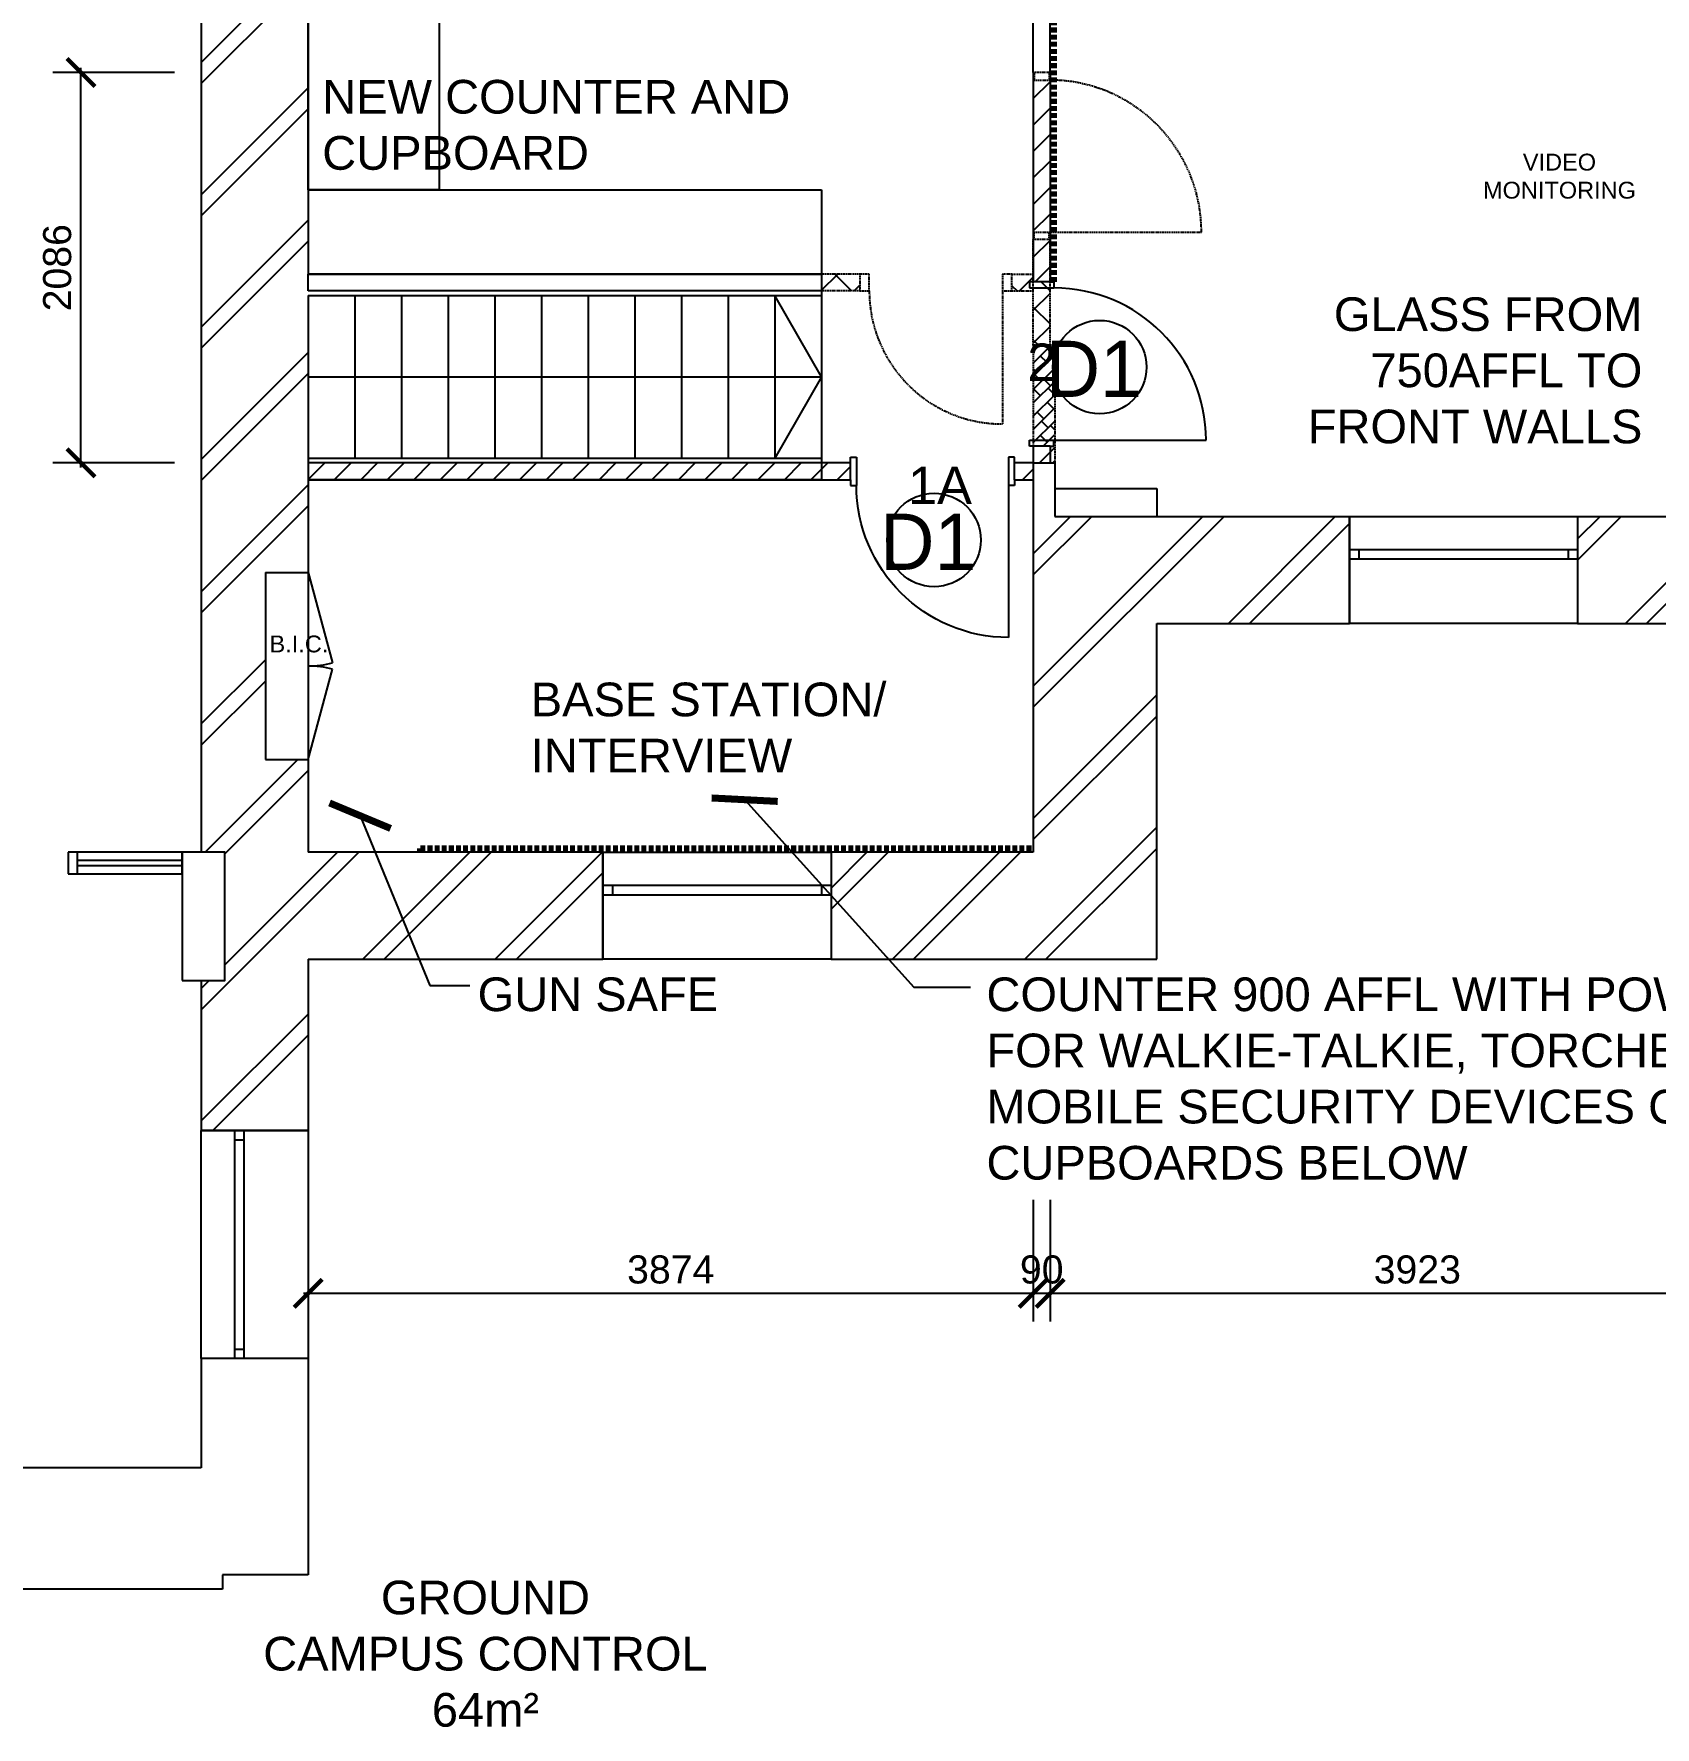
# Model space of a CAD drawing. Header units: millimetres. Extents: x -242071 to 82444, y -53139 to 112036.
# Drawn here: x 8088 to 16749, y -43105 to -34056 of the extents above; entities that cross this region are included whole.
import ezdxf

# ---------------------------------------------------------------- set-up
doc = ezdxf.new("R2010")
doc.units = ezdxf.units.MM
doc.header["$PDSIZE"] = 1
doc.linetypes.add('PDASHED2', pattern=[9.525, 6.35, -3.175])
doc.linetypes.add('PDASHEDX2', pattern=[38.1, 25.4, -12.7])
for name, color, linetype in [('Columns_conc_steel_timber', 5, 'Continuous'), ('Demolition', 1, 'Continuous'), ('Dimensions_General_Layout', 1, 'Continuous'), ('Electrical_dist_from_subboard', 1, 'Continuous'), ('Fixture_Room', 2, 'Continuous'), ('Hatch_Builders_work', 1, 'Continuous'), ('Hatch_Demolition', 1, 'Continuous'), ('Hatch_Partition_layout', 1, 'Continuous'), ('Internal_partitions', 2, 'Continuous'), ('Office Number', 2, 'Continuous'), ('Open_stairs_and_ramps', 2, 'Continuous'), ('Text_Builders_work', 1, 'Continuous'), ('Text_Furniture_and_fixtures', 1, 'Continuous'), ('Text_Partition_layout', 1, 'Continuous'), ('Text_Roof_plan', 1, 'Continuous'), ('Text_Room_names_brickwork', 1, 'Continuous'), ('Walls_brick_block_etc', 3, 'Continuous'), ('Windows_and_doors_to_brickwork', 1, 'Continuous'), ('Windows_and_doors_to_partitions', 1, 'Continuous')]:
    doc.layers.add(name, color=color, linetype=linetype)
doc.styles.add('Text_Style_1', font='Freehand')
doc.styles.add('Text_Style_3_d7b89161-017f-4e9d-a07b-0b1ab719bac5', font='freehand')
doc.styles.add('Text_Style_5', font='arial.ttf')
doc.dimstyles.new('$DIM_Caddie', dxfattribs={"dimscale": 100, "dimtxt": 2.5, "dimasz": 3, "dimexe": 3, "dimexo": 0, "dimgap": 1, "dimtad": 1, "dimdec": 0, "dimzin": 0, "dimdsep": 46, "dimtxsty": 'Text_Style_3_d7b89161-017f-4e9d-a07b-0b1ab719bac5', "dimblk": 'ARCHTICK', "dimblk1": 'ARCHTICK', "dimblk2": 'ARCHTICK', "dimcen": 0.4, "dimclrd": 1, "dimclre": 1, "dimclrt": 2, "dimadec": 0, "dimazin": 0, "dimtfac": 0.5, "dimtdec": 0, "dimtix": 1, "dimtmove": 0, "dimatfit": 2, "dimldrblk": 'ARCHTICK', "dimfxl": 7, "dimfxlon": 1, "dimtfillclr": 1, "dimtolj": 1, "dimtzin": 0, "dimlwd": -3, "dimlwe": -3, "dimarcsym": 1})
pattern_1 = [(45, (-0.009, -8654.9), (-353.5534, 353.5534), []), (45, (-56.6, -8598.35), (-353.5534, 353.5534), [])]
pattern_2 = [(45, (-0.009, -8654.92), (-70.71068, 70.71068), [])]

# ---------------------------------------------------------------- blocks, each defined once
blk = doc.blocks.new('_ArchTick')
at = {"color": 0, "linetype": 'ByBlock', "const_width": 0.15}
blk.add_lwpolyline([(-0.5, -0.5), (0.5, 0.5)], dxfattribs=at)
blk = doc.blocks.new('*D66')
at = {"layer": 'Defpoints', "color": 0}
for p in [(9552.8, -36438.9), (13426.8, -36438.9), (13426.8, -40786.6)]:
    blk.add_point(p, dxfattribs=at)
at = {"layer": 'Dimensions_General_Layout', "color": 1, "linetype": 'Continuous', "lineweight": -3}
for p, q in [((9552.8, -40286.6), (9552.8, -40936.6)), ((13426.8, -40286.6), (13426.8, -40936.6)), ((9527.8, -40786.6), (13451.8, -40786.6))]:
    blk.add_line(p, q, dxfattribs=at)
at = {"layer": 'Dimensions_General_Layout', "color": 1, "lineweight": -3, "xscale": 150, "yscale": 150, "zscale": 150, "rotation": 180}
blk.add_blockref('_ArchTick', (9552.8, -40786.6), dxfattribs=at)
at = {"layer": 'Dimensions_General_Layout', "color": 1, "lineweight": -3, "xscale": 150, "yscale": 150, "zscale": 150}
blk.add_blockref('_ArchTick', (13426.8, -40786.6), dxfattribs=at)
at = {"layer": 'Dimensions_General_Layout', "color": 1, "linetype": 'Continuous', "lineweight": -3, "insert": (11489.8, -40660.1), "char_height": 150, "attachment_point": 5, "style": 'Text_Style_5'}
blk.add_mtext('\\A1;3874', dxfattribs=at)
blk = doc.blocks.new('_Open90')
at = {"color": 0, "linetype": 'ByBlock', "lineweight": -2}
for p, q in [((0, 0), (-1, 0)), ((-0.5, 0.5), (0, 0)), ((0, 0), (-0.5, -0.5))]:
    blk.add_line(p, q, dxfattribs=at)
blk = doc.blocks.new('*D67')
at = {"layer": 'Defpoints', "color": 0}
for p in [(13516.8, -36348.9), (13426.8, -36438.9), (13516.8, -40786.6)]:
    blk.add_point(p, dxfattribs=at)
at = {"layer": 'Dimensions_General_Layout', "color": 1, "linetype": 'Continuous', "lineweight": -3}
for p, q in [((13426.8, -40286.6), (13426.8, -40936.6)), ((13516.8, -40286.6), (13516.8, -40936.6)), ((13401.8, -40786.6), (13541.8, -40786.6))]:
    blk.add_line(p, q, dxfattribs=at)
at = {"layer": 'Dimensions_General_Layout', "color": 1, "lineweight": -3, "xscale": 150, "yscale": 150, "zscale": 150}
blk.add_blockref('_ArchTick', (13426.8, -40786.6), dxfattribs=at)
at = {"layer": 'Dimensions_General_Layout', "color": 1, "lineweight": -3, "xscale": 150, "yscale": 150, "zscale": 150, "rotation": 180}
blk.add_blockref('_ArchTick', (13516.8, -40786.6), dxfattribs=at)
at = {"layer": 'Dimensions_General_Layout', "color": 1, "linetype": 'Continuous', "lineweight": -3, "insert": (13471.8, -40660.1), "char_height": 150, "attachment_point": 5, "style": 'Text_Style_5'}
blk.add_mtext('\\A1;90', dxfattribs=at)
blk = doc.blocks.new('*D68')
at = {"layer": 'Defpoints', "color": 0}
for p in [(13516.8, -36348.9), (17439.8, -36635), (17439.8, -40786.6)]:
    blk.add_point(p, dxfattribs=at)
at = {"layer": 'Dimensions_General_Layout', "color": 1, "linetype": 'Continuous', "lineweight": -3}
for p, q in [((13516.8, -40286.6), (13516.8, -40936.6)), ((17439.8, -40286.6), (17439.8, -40936.6)), ((13491.8, -40786.6), (17464.8, -40786.6))]:
    blk.add_line(p, q, dxfattribs=at)
at = {"layer": 'Dimensions_General_Layout', "color": 1, "lineweight": -3, "xscale": 150, "yscale": 150, "zscale": 150, "rotation": 180}
blk.add_blockref('_ArchTick', (13516.8, -40786.6), dxfattribs=at)
at = {"layer": 'Dimensions_General_Layout', "color": 1, "lineweight": -3, "xscale": 150, "yscale": 150, "zscale": 150}
blk.add_blockref('_ArchTick', (17439.8, -40786.6), dxfattribs=at)
at = {"layer": 'Dimensions_General_Layout', "color": 1, "linetype": 'Continuous', "lineweight": -3, "insert": (15478.3, -40660.1), "char_height": 150, "attachment_point": 5, "style": 'Text_Style_5'}
blk.add_mtext('\\A1;3923', dxfattribs=at)
blk = doc.blocks.new('*D71')
at = {"layer": 'Defpoints', "color": 0}
for p in [(8339.3, -34262.9), (13426.8, -34262.9), (13426.8, -36348.9)]:
    blk.add_point(p, dxfattribs=at)
at = {"layer": 'Dimensions_General_Layout', "color": 1, "linetype": 'Continuous', "lineweight": -3}
for p, q in [((8839.3, -34262.9), (8189.3, -34262.9)), ((8339.3, -36373.9), (8339.3, -34237.9)), ((8839.3, -36348.9), (8189.3, -36348.9))]:
    blk.add_line(p, q, dxfattribs=at)
at = {"layer": 'Dimensions_General_Layout', "color": 1, "lineweight": -3, "xscale": 150, "yscale": 150, "zscale": 150}
for p, rotation in [((8339.3, -34262.9), 90), ((8339.3, -36348.9), 270)]:
    blk.add_blockref('_ArchTick', p, dxfattribs=dict(at, rotation=rotation))
at = {"layer": 'Dimensions_General_Layout', "color": 1, "linetype": 'Continuous', "lineweight": -3, "insert": (8212.8, -35305.9), "char_height": 150, "attachment_point": 5, "rotation": 90, "style": 'Text_Style_5'}
blk.add_mtext('\\A1;2086', dxfattribs=at)

msp = doc.modelspace()

# ---------------------------------------------------------------- hatches: boundary and pattern name
at = {"layer": 'Hatch_Builders_work', "linetype": 'Continuous', "lineweight": -3}
h = msp.add_hatch(dxfattribs=at)
h.set_pattern_fill('BRICKPLAN', color=1, scale=500, angle=45, style=0)
h.set_pattern_definition([(45, (-0.009, -8654.9), (-353.5534, 353.5534), []), (45, (-56.6, -8598.35), (-353.5534, 353.5534), [])])
h.paths.add_polyline_path([(8981.3, -39915.8), (8981.3, -39115.7), (9108.3, -39115.7), (9108.3, -38429.9), (8981.3, -38429.9), (8981.3, -31567.7), (9552.8, -31567.7), (9552.8, -36934.4), (9324.2, -36934.4), (9324.2, -37934.4), (9552.8, -37934.4), (9552.8, -38429.9), (11127.6, -38429.9), (11127.6, -39001.4), (9552.8, -39001.4), (9552.8, -39915.8)])
h = msp.add_hatch(dxfattribs=at)
h.set_pattern_fill('BRICKPLAN', color=1, scale=500, angle=45, style=0)
h.set_pattern_definition(pattern_1)
h.paths.add_polyline_path([(12346.8, -39001.4), (12346.8, -38429.9), (13426.8, -38429.9), (13426.8, -36348.9), (13541.1, -36348.9), (13541.1, -36635), (15115.4, -36635), (15115.4, -37206.5), (14086.7, -37206.5), (14086.7, -39001.4)])
h = msp.add_hatch(dxfattribs=at)
h.set_pattern_fill('BRICKPLAN', color=1, scale=500, angle=45, style=0)
h.set_pattern_definition(pattern_1)
h.paths.add_polyline_path([(16334.6, -37206.5), (18277.7, -37206.5), (18277.7, -36635), (16334.6, -36635)])
at = {"layer": 'Hatch_Demolition', "linetype": 'Continuous', "lineweight": -3}
h = msp.add_hatch(dxfattribs=at)
h.set_pattern_fill('BLOCK-SECTION', color=8, scale=2.5)
h.set_pattern_definition([(45, (-0.009, -8654.92), (-88.38835, 88.38835), []), (135, (-0.009, -8654.92), (-88.38835, -88.38835), [])])
h.paths.add_polyline_path([(12499.7, -35429.6), (12499.7, -35339.6), (12296, -35339.6), (12296, -35429.6)])
h.paths.add_polyline_path([(13426.8, -35429.6), (13426.8, -35339.6), (13312.5, -35339.6), (13312.5, -35429.6)])
h.paths.add_polyline_path([(13516.8, -35720.6), (13516.8, -35381.9), (13426.8, -35381.9), (13426.8, -35720.6)])
h = msp.add_hatch(dxfattribs=at)
h.set_pattern_fill('BRICK-ENGBND', color=8, scale=50, angle=45)
h.set_pattern_definition([(45, (-0.009, -8654.92), (-35.35534, 35.35534), []), (135, (-0.009, -8654.92), (-176.7767, -35.35534), [50, -50]), (135, (-22.99, -8607.19), (-123.74369, 17.67767), [50, -50])])
h.paths.add_polyline_path([(13516.8, -36258.9), (13516.8, -36348.9), (13541.1, -36348.9), (13541.1, -35720.6), (13426.8, -35720.6), (13426.8, -36258.9)])
at = {"layer": 'Hatch_Partition_layout', "linetype": 'Continuous', "lineweight": -3}
h = msp.add_hatch(dxfattribs=at)
h.set_pattern_fill('_USER', color=1, scale=100, angle=45, style=0, pattern_type=0)
h.set_pattern_definition(pattern_2)
h.paths.add_polyline_path([(13426.8, -35381.9), (13426.8, -34262.9), (13516.8, -34262.9), (13516.8, -35381.9)])
h = msp.add_hatch(dxfattribs=at)
h.set_pattern_fill('_USER', color=1, scale=100, angle=45, pattern_type=0)
h.set_pattern_definition(pattern_2)
h.paths.add_polyline_path([(13516.8, -36348.9), (13516.8, -36258.9), (13426.8, -36258.9), (13426.8, -36348.9)])
h = msp.add_hatch(dxfattribs=at)
h.set_pattern_fill('_USER', color=1, scale=100, angle=45, style=0, pattern_type=0)
h.set_pattern_definition(pattern_2)
h.paths.add_polyline_path([(9552.8, -36438.9), (12449.8, -36438.9), (12449.8, -36348.9), (9552.8, -36348.9)])
h = msp.add_hatch(dxfattribs=at)
h.set_pattern_fill('_USER', color=1, scale=100, angle=45, pattern_type=0)
h.set_pattern_definition(pattern_2)
h.paths.add_polyline_path([(13426.8, -36438.9), (13426.8, -36348.9), (13326.8, -36348.9), (13326.8, -36438.9)])

# ---------------------------------------------------------------- linework, layer by layer
at = {"layer": 'Columns_conc_steel_timber', "color": 4, "linetype": 'Continuous'}
msp.add_lwpolyline([(8879.7, -39115.7), (9108.3, -39115.7), (9108.3, -38429.9), (8879.7, -38429.9), (8879.7, -39115.7)], dxfattribs=at)
at = {"layer": 'Demolition', "color": 8, "linetype": 'PDASHED2'}
for p, q in [((13516.8, -34262.9), (13426.8, -34262.9)), ((13431.8, -34262.9), (13431.8, -34302.9)), ((13511.8, -34262.9), (13511.8, -34302.9)), ((13431.8, -34302.9), (13511.8, -34302.9)), ((13516.8, -35155.9), (13426.8, -35155.9)), ((13426.8, -35720.6), (13426.8, -35155.9)), ((13431.8, -35155.9), (13431.8, -35115.9)), ((13431.8, -35115.9), (13511.8, -35115.9)), ((13511.8, -35155.9), (13511.8, -35115.9)), ((13511.8, -35115.9), (14324.8, -35115.9)), ((13516.8, -35720.6), (13516.8, -35155.9)), ((12499.7, -35339.6), (12296, -35339.6)), ((13312.5, -35339.6), (13426.8, -35339.6)), ((12499.7, -35429.6), (12296, -35429.6)), ((13261.7, -35429.6), (13261.7, -36140.8)), ((13312.5, -35429.6), (13426.8, -35429.6)), ((13541.1, -35720.6), (13426.8, -35720.6)), ((13426.8, -35720.6), (13426.8, -36348.9)), ((13541.1, -35720.6), (13541.1, -36348.9))]:
    msp.add_line(p, q, dxfattribs=at)
for points in [[(12550.5, -35429.6), (12550.5, -35339.6), (12499.7, -35339.6), (12499.7, -35429.6), (12550.5, -35429.6)], [(13312.5, -35429.6), (13312.5, -35339.6), (13261.7, -35339.6), (13261.7, -35429.6), (13312.5, -35429.6)]]:
    msp.add_lwpolyline(points, dxfattribs=at)
for centre, radius, start, end in [((13511.8, -35115.9), 813, 0, 90), ((13261.7, -35429.6), 711.2, 180, 270)]:
    msp.add_arc(centre, radius, start, end, dxfattribs=at)
at = {"layer": 'Electrical_dist_from_subboard', "color": 92, "linetype": 'PDASHEDX2', "lineweight": 100}
for p, q in [((13536.8, -35381.9), (13536.8, -31148.6)), ((10152.8, -38429.9), (10152.8, -38409.9)), ((10152.8, -38409.9), (13426.8, -38409.9))]:
    msp.add_line(p, q, dxfattribs=at)
at = {"layer": 'Fixture_Room', "color": 2, "linetype": 'Continuous'}
for p, q in [((9552.8, -34889.6), (9552.8, -33298.6)), ((10252.8, -33718.6), (10252.8, -34889.6)), ((10252.8, -34889.6), (9552.8, -34889.6)), ((9552.8, -34889.6), (12296, -34889.6)), ((12296, -34889.6), (12296, -35339.6))]:
    msp.add_line(p, q, dxfattribs=at)
at = {"layer": 'Fixture_Room', "color": 1, "linetype": 'Continuous'}
for p, q in [((9552.8, -36934.4), (9552.8, -37934.4)), ((9552.8, -36934.4), (9682.2, -37417.4)), ((9552.8, -37934.4), (9682.2, -37451.4))]:
    msp.add_line(p, q, dxfattribs=at)
for centre, start, end in [((9552.8, -36934.4), 270, 285), ((9552.8, -37934.4), 75, 90)]:
    msp.add_arc(centre, 500, start, end, dxfattribs=at)
at = {"layer": 'Internal_partitions', "color": 2, "linetype": 'Continuous'}
for p, q in [((13426.8, -34262.9), (13426.8, -31148.6)), ((13516.8, -34262.9), (13516.8, -31148.6)), ((9552.8, -35429.6), (9552.8, -35339.6)), ((12296, -35339.6), (9552.8, -35339.6)), ((12296, -35429.6), (9552.8, -35429.6))]:
    msp.add_line(p, q, dxfattribs=at)
at = {"layer": 'Internal_partitions', "color": 12, "linetype": 'Continuous'}
for p, q in [((13426.8, -34262.9), (13426.8, -35381.9)), ((13516.8, -34262.9), (13516.8, -35381.9)), ((13516.8, -35381.9), (13426.8, -35381.9)), ((13426.8, -36258.9), (13426.8, -36348.9)), ((13516.8, -36258.9), (13426.8, -36258.9)), ((13516.8, -36258.9), (13516.8, -36348.9)), ((12449.8, -36348.9), (9552.8, -36348.9)), ((12449.8, -36438.9), (12449.8, -36348.9)), ((13426.8, -36348.9), (13326.8, -36348.9)), ((13326.8, -36438.9), (13326.8, -36348.9)), ((13426.8, -36348.9), (13541.1, -36348.9)), ((9552.8, -36438.9), (12449.8, -36438.9)), ((13326.8, -36438.9), (13426.8, -36438.9))]:
    msp.add_line(p, q, dxfattribs=at)
at = {"layer": 'Open_stairs_and_ramps', "color": 1, "linetype": 'Continuous'}
for p, q in [((9802.2, -35453.9), (9802.2, -36323.9)), ((10051.6, -35453.9), (10051.6, -36323.9)), ((10301, -35453.9), (10301, -36323.9)), ((10550.4, -35453.9), (10550.4, -36323.9)), ((10799.7, -35453.9), (10799.7, -36323.9)), ((11049.1, -35453.9), (11049.1, -36323.9)), ((11298.5, -35453.9), (11298.5, -36323.9)), ((11547.9, -35453.9), (11547.9, -36323.9)), ((11797.3, -35453.9), (11797.3, -36323.9)), ((12046.7, -35453.9), (12046.7, -36323.9)), ((12296, -35888.9), (12046.7, -35453.9)), ((12296, -35453.9), (12296, -36323.9)), ((9552.8, -35888.9), (12296, -35888.9)), ((12296, -35888.9), (12046.7, -36323.9))]:
    msp.add_line(p, q, dxfattribs=at)
at = {"layer": 'Text_Builders_work', "color": 2, "linetype": 'Continuous', "lineweight": -3}
for centre in [(13781.5, -35836.9), (12896.5, -36761)]:
    msp.add_circle(centre, 249.8, dxfattribs=at)
at = {"layer": 'Walls_brick_block_etc', "color": 3, "linetype": 'Continuous'}
for p, q in [((8981.3, -31567.7), (8981.3, -38429.9)), ((9552.8, -31567.7), (9552.8, -35339.6)), ((9552.8, -35339.6), (12296, -35339.6)), ((12296, -35339.6), (12296, -35453.9)), ((9552.8, -35453.9), (9552.8, -36934.4)), ((9552.8, -35453.9), (12296, -35453.9)), ((9552.8, -36323.9), (12296, -36323.9)), ((12296, -36323.9), (12296, -36438.9)), ((13426.8, -36348.9), (13426.8, -36485)), ((13541.1, -36348.9), (13541.1, -36635)), ((12296, -36438.9), (9552.8, -36438.9)), ((13426.8, -36485), (13426.8, -38429.9)), ((13541.1, -36485), (14086.7, -36485)), ((14086.7, -36485), (14086.7, -36635)), ((13541.1, -36635), (15115.4, -36635)), ((15115.4, -36635), (15115.4, -37206.5)), ((16334.6, -36635), (18277.7, -36635)), ((16334.6, -36635), (16334.6, -37206.5)), ((9324.2, -36934.4), (9324.2, -37934.4)), ((9324.2, -36934.4), (9552.8, -36934.4)), ((14086.7, -39001.4), (14086.7, -37206.5)), ((14086.7, -37206.5), (15115.4, -37206.5)), ((16334.6, -37206.5), (18277.7, -37206.5)), ((9324.2, -37934.4), (9552.8, -37934.4)), ((9552.8, -37934.4), (9552.8, -38429.9)), ((8879.7, -38429.9), (8270.1, -38429.9)), ((8270.1, -38429.9), (8270.1, -38544.2)), ((8320.9, -38544.2), (8320.9, -38429.9)), ((8879.7, -38544.2), (8879.7, -38429.9)), ((11127.6, -38429.9), (9552.8, -38429.9)), ((11127.6, -38429.9), (11127.6, -39001.4)), ((13426.8, -38429.9), (12346.8, -38429.9)), ((12346.8, -38429.9), (12346.8, -39001.4)), ((8270.1, -38544.2), (8879.7, -38544.2)), ((8879.7, -38474.4), (8320.9, -38474.4)), ((8320.9, -38499.8), (8879.7, -38499.8)), ((9552.8, -39001.4), (9552.8, -39915.8)), ((9552.8, -39001.4), (11127.6, -39001.4)), ((12346.8, -39001.4), (14086.7, -39001.4)), ((8981.3, -39115.7), (8981.3, -39915.8)), ((9552.8, -39915.8), (8981.3, -39915.8)), ((8981.3, -41135), (8981.3, -41719.2)), ((9552.8, -41135), (8981.3, -41135)), ((9552.8, -41135), (9552.8, -42290.7)), ((8981.3, -41719.2), (4329.9, -41719.2)), ((9095.6, -42290.7), (9095.6, -42366.9)), ((9552.8, -42290.7), (9095.6, -42290.7)), ((9095.6, -42366.9), (7876.4, -42366.9))]:
    msp.add_line(p, q, dxfattribs=at)
msp.add_lwpolyline([(8981.3, -39115.7), (9108.3, -39115.7), (9108.3, -38429.9), (8981.3, -38429.9)], dxfattribs=at)
at = {"layer": 'Windows_and_doors_to_brickwork', "color": 1, "linetype": 'Continuous'}
for p, q in [((16334.6, -36812.8), (15115.4, -36812.8)), ((15166.2, -36812.8), (15166.2, -36863.6)), ((16283.8, -36812.8), (16283.8, -36863.6)), ((16334.6, -36863.6), (15115.4, -36863.6)), ((12346.8, -38607.7), (11127.6, -38607.7)), ((11178.4, -38607.7), (11178.4, -38658.5)), ((12296, -38607.7), (12296, -38658.5)), ((12346.8, -38658.5), (11127.6, -38658.5)), ((9159.1, -39915.8), (9159.1, -41135)), ((9159.1, -39966.6), (9209.9, -39966.6)), ((9209.9, -39915.8), (9209.9, -41135)), ((9159.1, -41084.2), (9209.9, -41084.2))]:
    msp.add_line(p, q, dxfattribs=at)
for points in [[(15115.4, -36635), (16334.6, -36635), (16334.6, -37206.5), (15115.4, -37206.5), (15115.4, -36635)], [(11127.6, -38429.9), (12346.8, -38429.9), (12346.8, -39001.4), (11127.6, -39001.4), (11127.6, -38429.9)], [(8981.3, -41135), (8981.3, -39915.8), (9552.8, -39915.8), (9552.8, -41135), (8981.3, -41135)]]:
    msp.add_lwpolyline(points, dxfattribs=at)
at = {"layer": 'Windows_and_doors_to_partitions', "color": 12, "linetype": 'Continuous'}
for p, q in [((13406.8, -35381.9), (13406.8, -35413.9)), ((13426.8, -35381.9), (13406.8, -35381.9)), ((13406.8, -35413.9), (13536.8, -35413.9)), ((13516.8, -35381.9), (13536.8, -35381.9)), ((13536.8, -35381.9), (13536.8, -35413.9)), ((13406.8, -36258.9), (13406.8, -36226.9)), ((13406.8, -36226.9), (13536.8, -36226.9)), ((13426.8, -36258.9), (13406.8, -36258.9)), ((13516.8, -36258.9), (13536.8, -36258.9)), ((13536.8, -36258.9), (13536.8, -36226.9)), ((13536.8, -36226.9), (14349.8, -36226.9)), ((12449.8, -36318.9), (12481.8, -36318.9)), ((12449.8, -36348.9), (12449.8, -36318.9)), ((12481.8, -36318.9), (12481.8, -36468.9)), ((13326.8, -36318.9), (13294.8, -36318.9)), ((13294.8, -36318.9), (13294.8, -36468.9)), ((13326.8, -36348.9), (13326.8, -36318.9)), ((12449.8, -36438.9), (12449.8, -36468.9)), ((13326.8, -36438.9), (13326.8, -36468.9)), ((12449.8, -36468.9), (12481.8, -36468.9)), ((13326.8, -36468.9), (13294.8, -36468.9)), ((13294.8, -36468.9), (13294.8, -37281.9))]:
    msp.add_line(p, q, dxfattribs=at)
msp.add_arc((13536.8, -36226.9), 813, 0, 90, dxfattribs=at)
at = {"layer": 'Windows_and_doors_to_partitions', "color": 12, "linetype": 'Continuous', "extrusion": (0, 0, -1)}
msp.add_arc((-13294.8, -36468.9), 813, 270, 0, dxfattribs=at)

# ---------------------------------------------------------------- texts
at = {"layer": 'Hatch_Partition_layout', "color": 1, "insert": (9346.5, -37271.4), "char_height": 90, "width": 2704.272, "attachment_point": 1, "style": 'Text_Style_5'}
msp.add_mtext('B.I.C.', dxfattribs=at)
at = {"layer": 'Hatch_Partition_layout', "color": 1, "linetype": 'Continuous', "insert": (10500, -42713.5), "char_height": 180, "attachment_point": 5, "style": 'Text_Style_5'}
msp.add_mtext('GROUND\\PCAMPUS CONTROL\\P64m²', dxfattribs=at)
at = {"layer": 'Office Number', "color": 1, "linetype": 'Continuous', "char_height": 200, "attachment_point": 5, "style": 'Text_Style_5'}
for s, insert in [('2', (13472.6, -35811.1)), ('1A', (12928.1, -36468.4))]:
    msp.add_mtext(s, dxfattribs=dict(at, insert=insert))
at = {"layer": 'Text_Builders_work', "color": 3, "linetype": 'Continuous', "lineweight": -3, "char_height": 300, "attachment_point": 5, "style": 'Text_Style_1'}
for insert in [(13750.4, -35846.3), (12865.4, -36770.4)]:
    msp.add_mtext('D1', dxfattribs=dict(at, insert=insert))
at = {"layer": 'Text_Builders_work', "color": 1, "insert": (13176.4, -39098.7), "char_height": 180, "width": 5281.398, "attachment_point": 1, "style": 'Text_Style_5'}
msp.add_mtext('COUNTER 900 AFFL WITH POWER POINTS FOR WALKIE-TALKIE, TORCHES AND MOBILE SECURITY DEVICES CHARGERS. CUPBOARDS BELOW', dxfattribs=at)
at = {"layer": 'Text_Furniture_and_fixtures', "color": 1, "insert": (16237.6, -34817.2), "char_height": 90, "attachment_point": 5, "style": 'Text_Style_5'}
msp.add_mtext('VIDEO\\PMONITORING', dxfattribs=at)
at = {"layer": 'Text_Furniture_and_fixtures', "color": 1, "insert": (10458.1, -39098.7), "char_height": 180, "width": 2704.272, "attachment_point": 1, "style": 'Text_Style_5'}
msp.add_mtext('GUN SAFE', dxfattribs=at)
at = {"layer": 'Text_Partition_layout', "color": 1, "insert": (16680.7, -35464.2), "char_height": 180, "width": 2088.908, "attachment_point": 3, "style": 'Text_Style_5'}
msp.add_mtext('GLASS FROM 750AFFL TO FRONT WALLS', dxfattribs=at)
at = {"layer": 'Text_Roof_plan', "color": 1, "linetype": 'Continuous', "insert": (9628.1, -34302.3), "char_height": 180, "attachment_point": 1, "style": 'Text_Style_5'}
msp.add_mtext('NEW COUNTER AND\\PCUPBOARD', dxfattribs=at)
at = {"layer": 'Text_Room_names_brickwork', "color": 1, "insert": (10742, -37523), "char_height": 180, "attachment_point": 1, "style": 'Text_Style_5'}
msp.add_mtext('BASE STATION/\\PINTERVIEW', dxfattribs=at)

# ---------------------------------------------------------------- dimensions: what is measured, and where the dimension line sits
at = {"layer": 'Dimensions_General_Layout', "color": 1, "linetype": 'Continuous', "lineweight": -3}
dim = msp.add_linear_dim(base=(8339.3, -34262.9), p1=(13426.8, -36348.9), p2=(13426.8, -34262.9), angle=90, dimstyle='$DIM_Caddie', override={"dimscale": 50, "dimtxt": 3, "dimasz": 3, "dimexe": 3, "dimexo": 5, "dimgap": 1, "dimtad": 1, "dimjust": 0, "dimtih": 0, "dimtoh": 0, "dimdec": 0, "dimlfac": 1, "dimrnd": 0, "dimzin": 12, "dimdsep": 46, "dimlunit": 2, "dimpost": '', "dimtxsty": 'Text_Style_5', "dimblk": 'ArchTick', "dimblk1": 'ArchTick', "dimblk2": 'ArchTick', "dimsah": 0, "dimtsz": 0, "dimcen": 1, "dimdle": 0.5, "dimse1": 0, "dimse2": 0, "dimsd1": 0, "dimsd2": 0, "dimclrd": 1, "dimclre": 1, "dimclrt": 1, "dimaunit": 0, "dimadec": 0, "dimazin": 0, "dimtol": 0, "dimlim": 0, "dimtp": 0, "dimtm": 0, "dimtfac": 1, "dimtdec": 0, "dimtix": 1, "dimtofl": 1, "dimtmove": 0, "dimatfit": 0, "dimldrblk": 'Open90', "dimfxl": 10, "dimfxlon": 1, "dimtvp": 0, "dimtfill": 0, "dimtfillclr": 1, "dimfrac": 0, "dimtolj": 1, "dimtzin": 0, "dimlwd": 65533, "dimlwe": 65533, "dimarcsym": 1}, dxfattribs=at)
dim.commit()
dim.dimension.update_dxf_attribs({"geometry": '*D71', "text_midpoint": (8212.8, -35305.9)})
for base, p1, p2, picture, middle in [((13516.8, -40786.6), (13426.8, -36438.9), (13516.8, -36348.9), '*D67', (13471.8, -40660.1)), ((17439.8, -40786.6), (13516.8, -36348.9), (17439.8, -36635), '*D68', (15478.3, -40660.1)), ((13426.8, -40786.6), (9552.8, -36438.9), (13426.8, -36438.9), '*D66', (11489.8, -40660.1))]:
    dim = msp.add_linear_dim(base=base, p1=p1, p2=p2, dimstyle='$DIM_Caddie', override={"dimscale": 50, "dimtxt": 3, "dimasz": 3, "dimexe": 3, "dimexo": 5, "dimgap": 1, "dimtad": 1, "dimjust": 0, "dimtih": 0, "dimtoh": 0, "dimdec": 0, "dimlfac": 1, "dimrnd": 0, "dimzin": 12, "dimdsep": 46, "dimlunit": 2, "dimpost": '', "dimtxsty": 'Text_Style_5', "dimblk": 'ArchTick', "dimblk1": 'ArchTick', "dimblk2": 'ArchTick', "dimsah": 0, "dimtsz": 0, "dimcen": 1, "dimdle": 0.5, "dimse1": 0, "dimse2": 0, "dimsd1": 0, "dimsd2": 0, "dimclrd": 1, "dimclre": 1, "dimclrt": 1, "dimaunit": 0, "dimadec": 0, "dimazin": 0, "dimtol": 0, "dimlim": 0, "dimtp": 0, "dimtm": 0, "dimtfac": 1, "dimtdec": 0, "dimtix": 1, "dimtofl": 1, "dimtmove": 0, "dimatfit": 0, "dimldrblk": 'Open90', "dimfxl": 10, "dimfxlon": 1, "dimtvp": 0, "dimtfill": 0, "dimtfillclr": 1, "dimfrac": 0, "dimtolj": 1, "dimtzin": 0, "dimlwd": 65533, "dimlwe": 65533, "dimarcsym": 1}, dxfattribs=at)
    dim.commit()
    dim.dimension.update_dxf_attribs({"geometry": picture, "text_midpoint": middle})

# ---------------------------------------------------------------- leaders
at = {"layer": 'Text_Builders_work', "color": 12}
msp.add_leader([(11884.9, -38148.7), (12788.6, -39151.2), (13092.1, -39151.2)], dimstyle='$DIM_Caddie', override={"dimscale": 50, "dimasz": 5, "dimclrd": 1}, dxfattribs=at)
at = {"layer": 'Text_Furniture_and_fixtures', "color": 12}
msp.add_leader([(9830.3, -38234.3), (10203.3, -39142.3), (10417.3, -39142.3)], dimstyle='$DIM_Caddie', override={"dimscale": 50, "dimasz": 5, "dimclrd": 1}, dxfattribs=at)

doc.saveas('drawing.dxf')
